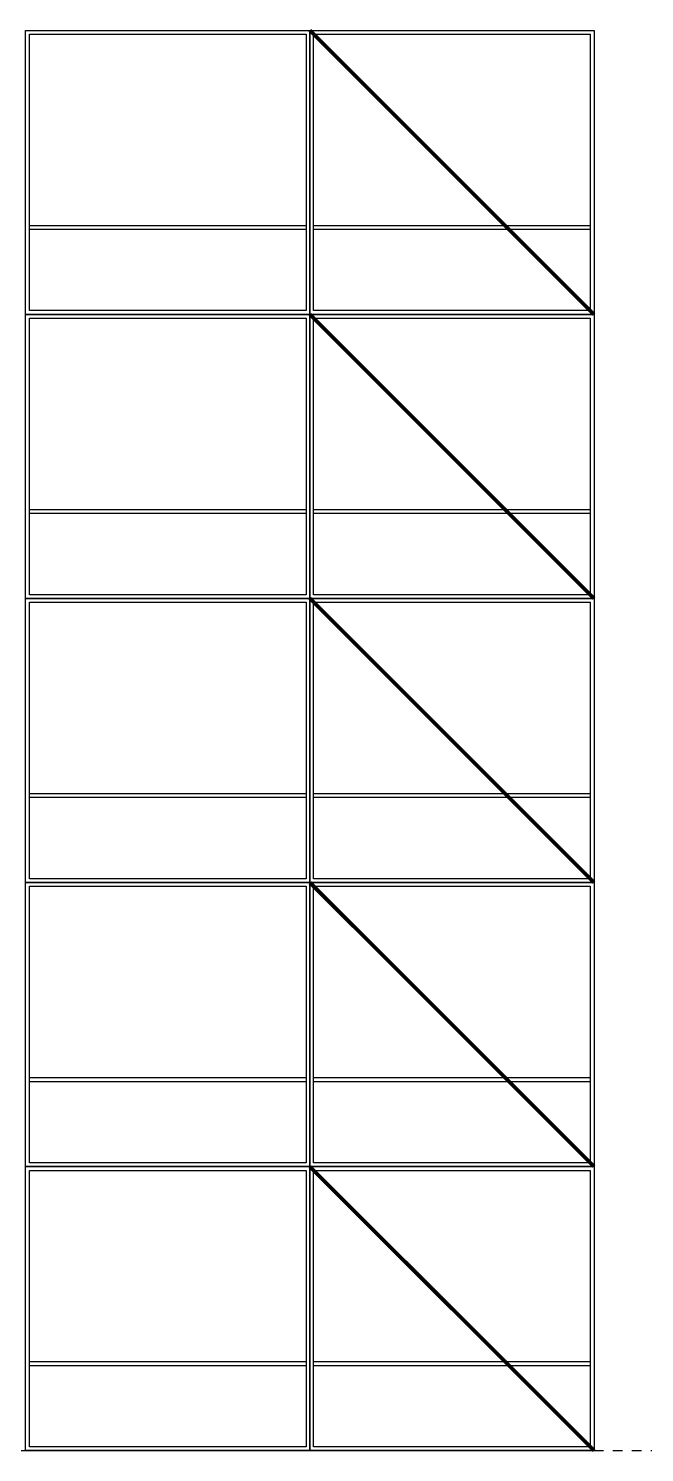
# Model space of a CAD drawing. Header units: metres. Extents: x -300 to 4827, y -95 to 2390.
# Drawn here: x 3475 to 3800, y 39 to 791 of the extents above; entities that cross this region are included whole.
import ezdxf

# ---------------------------------------------------------------- set-up
doc = ezdxf.new("R2010")
doc.units = ezdxf.units.M
doc.linetypes.add('DASHED', pattern=[10, 5, -5])
for name, color, linetype in [('base_line', 7, 'CONTINUOUS'), ('diagonal_braces', 5, 'CONTINUOUS'), ('rect_polygon', 7, 'CONTINUOUS'), ('rung', 7, 'CONTINUOUS'), ('space_line', 7, 'DASHED')]:
    doc.layers.add(name, color=color, linetype=linetype)

msp = doc.modelspace()

# ---------------------------------------------------------------- linework, layer by layer
at = {"layer": 'base_line'}
msp.add_line((2573.4, 40), (3773.4, 40), dxfattribs=at)
at = {"layer": 'diagonal_braces'}
for points in [[(3623.4, 790, 2, 2, 0), (3773.4, 640, 2, 2, 0)], [(3623.4, 790, 2, 2, 0), (3773.4, 640, 2, 2, 0)], [(3623.4, 790, 2, 2, 0), (3773.4, 640, 2, 2, 0)], [(3623.4, 790, 2, 2, 0), (3773.4, 640, 2, 2, 0)], [(3623.4, 790, 2, 2, 0), (3773.4, 640, 2, 2, 0)], [(3623.4, 790, 2, 2, 0), (3773.4, 640, 2, 2, 0)], [(3623.4, 790, 2, 2, 0), (3773.4, 640, 2, 2, 0)], [(3623.4, 640, 2, 2, 0), (3773.4, 490, 2, 2, 0)], [(3623.4, 640, 2, 2, 0), (3773.4, 490, 2, 2, 0)], [(3623.4, 640, 2, 2, 0), (3773.4, 490, 2, 2, 0)], [(3623.4, 640, 2, 2, 0), (3773.4, 490, 2, 2, 0)], [(3623.4, 640, 2, 2, 0), (3773.4, 490, 2, 2, 0)], [(3623.4, 640, 2, 2, 0), (3773.4, 490, 2, 2, 0)], [(3623.4, 640, 2, 2, 0), (3773.4, 490, 2, 2, 0)], [(3623.4, 490, 2, 2, 0), (3773.4, 340, 2, 2, 0)], [(3623.4, 490, 2, 2, 0), (3773.4, 340, 2, 2, 0)], [(3623.4, 490, 2, 2, 0), (3773.4, 340, 2, 2, 0)], [(3623.4, 490, 2, 2, 0), (3773.4, 340, 2, 2, 0)], [(3623.4, 490, 2, 2, 0), (3773.4, 340, 2, 2, 0)], [(3623.4, 490, 2, 2, 0), (3773.4, 340, 2, 2, 0)], [(3623.4, 490, 2, 2, 0), (3773.4, 340, 2, 2, 0)], [(3623.4, 340, 2, 2, 0), (3773.4, 190, 2, 2, 0)], [(3623.4, 340, 2, 2, 0), (3773.4, 190, 2, 2, 0)], [(3623.4, 340, 2, 2, 0), (3773.4, 190, 2, 2, 0)], [(3623.4, 340, 2, 2, 0), (3773.4, 190, 2, 2, 0)], [(3623.4, 340, 2, 2, 0), (3773.4, 190, 2, 2, 0)], [(3623.4, 340, 2, 2, 0), (3773.4, 190, 2, 2, 0)], [(3623.4, 340, 2, 2, 0), (3773.4, 190, 2, 2, 0)], [(3623.4, 190, 2, 2, 0), (3773.4, 40, 2, 2, 0)], [(3623.4, 190, 2, 2, 0), (3773.4, 40, 2, 2, 0)], [(3623.4, 190, 2, 2, 0), (3773.4, 40, 2, 2, 0)], [(3623.4, 190, 2, 2, 0), (3773.4, 40, 2, 2, 0)], [(3623.4, 190, 2, 2, 0), (3773.4, 40, 2, 2, 0)], [(3623.4, 190, 2, 2, 0), (3773.4, 40, 2, 2, 0)], [(3623.4, 190, 2, 2, 0), (3773.4, 40, 2, 2, 0)]]:
    msp.add_lwpolyline(points, format="xyseb", dxfattribs=at)
at = {"layer": 'rect_polygon'}
for points in [[(3473.4, 640), (3473.4, 790), (3623.4, 790), (3623.4, 640)], [(3473.4, 640), (3473.4, 790), (3623.4, 790), (3623.4, 640)], [(3473.4, 640), (3473.4, 790), (3623.4, 790), (3623.4, 640)], [(3473.4, 640), (3473.4, 790), (3623.4, 790), (3623.4, 640)], [(3473.4, 640), (3473.4, 790), (3623.4, 790), (3623.4, 640)], [(3473.4, 640), (3473.4, 790), (3623.4, 790), (3623.4, 640)], [(3473.4, 640), (3473.4, 790), (3623.4, 790), (3623.4, 640)], [(3623.4, 640), (3623.4, 790), (3773.4, 790), (3773.4, 640)], [(3623.4, 640), (3623.4, 790), (3773.4, 790), (3773.4, 640)], [(3623.4, 640), (3623.4, 790), (3773.4, 790), (3773.4, 640)], [(3623.4, 640), (3623.4, 790), (3773.4, 790), (3773.4, 640)], [(3623.4, 640), (3623.4, 790), (3773.4, 790), (3773.4, 640)], [(3623.4, 640), (3623.4, 790), (3773.4, 790), (3773.4, 640)], [(3623.4, 640), (3623.4, 790), (3773.4, 790), (3773.4, 640)], [(3475.4, 642), (3475.4, 788), (3621.4, 788), (3621.4, 642)], [(3475.4, 642), (3475.4, 788), (3621.4, 788), (3621.4, 642)], [(3475.4, 642), (3475.4, 788), (3621.4, 788), (3621.4, 642)], [(3475.4, 642), (3475.4, 788), (3621.4, 788), (3621.4, 642)], [(3475.4, 642), (3475.4, 788), (3621.4, 788), (3621.4, 642)], [(3475.4, 642), (3475.4, 788), (3621.4, 788), (3621.4, 642)], [(3475.4, 642), (3475.4, 788), (3621.4, 788), (3621.4, 642)], [(3625.4, 642), (3625.4, 788), (3771.4, 788), (3771.4, 642)], [(3625.4, 642), (3625.4, 788), (3771.4, 788), (3771.4, 642)], [(3625.4, 642), (3625.4, 788), (3771.4, 788), (3771.4, 642)], [(3625.4, 642), (3625.4, 788), (3771.4, 788), (3771.4, 642)], [(3625.4, 642), (3625.4, 788), (3771.4, 788), (3771.4, 642)], [(3625.4, 642), (3625.4, 788), (3771.4, 788), (3771.4, 642)], [(3625.4, 642), (3625.4, 788), (3771.4, 788), (3771.4, 642)], [(3473.4, 490), (3473.4, 640), (3623.4, 640), (3623.4, 490)], [(3473.4, 490), (3473.4, 640), (3623.4, 640), (3623.4, 490)], [(3473.4, 490), (3473.4, 640), (3623.4, 640), (3623.4, 490)], [(3473.4, 490), (3473.4, 640), (3623.4, 640), (3623.4, 490)], [(3473.4, 490), (3473.4, 640), (3623.4, 640), (3623.4, 490)], [(3473.4, 490), (3473.4, 640), (3623.4, 640), (3623.4, 490)], [(3473.4, 490), (3473.4, 640), (3623.4, 640), (3623.4, 490)], [(3623.4, 490), (3623.4, 640), (3773.4, 640), (3773.4, 490)], [(3623.4, 490), (3623.4, 640), (3773.4, 640), (3773.4, 490)], [(3623.4, 490), (3623.4, 640), (3773.4, 640), (3773.4, 490)], [(3623.4, 490), (3623.4, 640), (3773.4, 640), (3773.4, 490)], [(3623.4, 490), (3623.4, 640), (3773.4, 640), (3773.4, 490)], [(3623.4, 490), (3623.4, 640), (3773.4, 640), (3773.4, 490)], [(3623.4, 490), (3623.4, 640), (3773.4, 640), (3773.4, 490)], [(3475.4, 492), (3475.4, 638), (3621.4, 638), (3621.4, 492)], [(3475.4, 492), (3475.4, 638), (3621.4, 638), (3621.4, 492)], [(3475.4, 492), (3475.4, 638), (3621.4, 638), (3621.4, 492)], [(3475.4, 492), (3475.4, 638), (3621.4, 638), (3621.4, 492)], [(3475.4, 492), (3475.4, 638), (3621.4, 638), (3621.4, 492)], [(3475.4, 492), (3475.4, 638), (3621.4, 638), (3621.4, 492)], [(3475.4, 492), (3475.4, 638), (3621.4, 638), (3621.4, 492)], [(3625.4, 492), (3625.4, 638), (3771.4, 638), (3771.4, 492)], [(3625.4, 492), (3625.4, 638), (3771.4, 638), (3771.4, 492)], [(3625.4, 492), (3625.4, 638), (3771.4, 638), (3771.4, 492)], [(3625.4, 492), (3625.4, 638), (3771.4, 638), (3771.4, 492)], [(3625.4, 492), (3625.4, 638), (3771.4, 638), (3771.4, 492)], [(3625.4, 492), (3625.4, 638), (3771.4, 638), (3771.4, 492)], [(3625.4, 492), (3625.4, 638), (3771.4, 638), (3771.4, 492)], [(3473.4, 340), (3473.4, 490), (3623.4, 490), (3623.4, 340)], [(3473.4, 340), (3473.4, 490), (3623.4, 490), (3623.4, 340)], [(3473.4, 340), (3473.4, 490), (3623.4, 490), (3623.4, 340)], [(3473.4, 340), (3473.4, 490), (3623.4, 490), (3623.4, 340)], [(3473.4, 340), (3473.4, 490), (3623.4, 490), (3623.4, 340)], [(3473.4, 340), (3473.4, 490), (3623.4, 490), (3623.4, 340)], [(3473.4, 340), (3473.4, 490), (3623.4, 490), (3623.4, 340)], [(3623.4, 340), (3623.4, 490), (3773.4, 490), (3773.4, 340)], [(3623.4, 340), (3623.4, 490), (3773.4, 490), (3773.4, 340)], [(3623.4, 340), (3623.4, 490), (3773.4, 490), (3773.4, 340)], [(3623.4, 340), (3623.4, 490), (3773.4, 490), (3773.4, 340)], [(3623.4, 340), (3623.4, 490), (3773.4, 490), (3773.4, 340)], [(3623.4, 340), (3623.4, 490), (3773.4, 490), (3773.4, 340)], [(3623.4, 340), (3623.4, 490), (3773.4, 490), (3773.4, 340)], [(3475.4, 342), (3475.4, 488), (3621.4, 488), (3621.4, 342)], [(3475.4, 342), (3475.4, 488), (3621.4, 488), (3621.4, 342)], [(3475.4, 342), (3475.4, 488), (3621.4, 488), (3621.4, 342)], [(3475.4, 342), (3475.4, 488), (3621.4, 488), (3621.4, 342)], [(3475.4, 342), (3475.4, 488), (3621.4, 488), (3621.4, 342)], [(3475.4, 342), (3475.4, 488), (3621.4, 488), (3621.4, 342)], [(3475.4, 342), (3475.4, 488), (3621.4, 488), (3621.4, 342)], [(3625.4, 342), (3625.4, 488), (3771.4, 488), (3771.4, 342)], [(3625.4, 342), (3625.4, 488), (3771.4, 488), (3771.4, 342)], [(3625.4, 342), (3625.4, 488), (3771.4, 488), (3771.4, 342)], [(3625.4, 342), (3625.4, 488), (3771.4, 488), (3771.4, 342)], [(3625.4, 342), (3625.4, 488), (3771.4, 488), (3771.4, 342)], [(3625.4, 342), (3625.4, 488), (3771.4, 488), (3771.4, 342)], [(3625.4, 342), (3625.4, 488), (3771.4, 488), (3771.4, 342)], [(3473.4, 190), (3473.4, 340), (3623.4, 340), (3623.4, 190)], [(3473.4, 190), (3473.4, 340), (3623.4, 340), (3623.4, 190)], [(3473.4, 190), (3473.4, 340), (3623.4, 340), (3623.4, 190)], [(3473.4, 190), (3473.4, 340), (3623.4, 340), (3623.4, 190)], [(3473.4, 190), (3473.4, 340), (3623.4, 340), (3623.4, 190)], [(3473.4, 190), (3473.4, 340), (3623.4, 340), (3623.4, 190)], [(3473.4, 190), (3473.4, 340), (3623.4, 340), (3623.4, 190)], [(3623.4, 190), (3623.4, 340), (3773.4, 340), (3773.4, 190)], [(3623.4, 190), (3623.4, 340), (3773.4, 340), (3773.4, 190)], [(3623.4, 190), (3623.4, 340), (3773.4, 340), (3773.4, 190)], [(3623.4, 190), (3623.4, 340), (3773.4, 340), (3773.4, 190)], [(3623.4, 190), (3623.4, 340), (3773.4, 340), (3773.4, 190)], [(3623.4, 190), (3623.4, 340), (3773.4, 340), (3773.4, 190)], [(3623.4, 190), (3623.4, 340), (3773.4, 340), (3773.4, 190)], [(3475.4, 192), (3475.4, 338), (3621.4, 338), (3621.4, 192)], [(3475.4, 192), (3475.4, 338), (3621.4, 338), (3621.4, 192)], [(3475.4, 192), (3475.4, 338), (3621.4, 338), (3621.4, 192)], [(3475.4, 192), (3475.4, 338), (3621.4, 338), (3621.4, 192)], [(3475.4, 192), (3475.4, 338), (3621.4, 338), (3621.4, 192)], [(3475.4, 192), (3475.4, 338), (3621.4, 338), (3621.4, 192)], [(3475.4, 192), (3475.4, 338), (3621.4, 338), (3621.4, 192)], [(3625.4, 192), (3625.4, 338), (3771.4, 338), (3771.4, 192)], [(3625.4, 192), (3625.4, 338), (3771.4, 338), (3771.4, 192)], [(3625.4, 192), (3625.4, 338), (3771.4, 338), (3771.4, 192)], [(3625.4, 192), (3625.4, 338), (3771.4, 338), (3771.4, 192)], [(3625.4, 192), (3625.4, 338), (3771.4, 338), (3771.4, 192)], [(3625.4, 192), (3625.4, 338), (3771.4, 338), (3771.4, 192)], [(3625.4, 192), (3625.4, 338), (3771.4, 338), (3771.4, 192)], [(3473.4, 40), (3473.4, 190), (3623.4, 190), (3623.4, 40)], [(3473.4, 40), (3473.4, 190), (3623.4, 190), (3623.4, 40)], [(3473.4, 40), (3473.4, 190), (3623.4, 190), (3623.4, 40)], [(3473.4, 40), (3473.4, 190), (3623.4, 190), (3623.4, 40)], [(3473.4, 40), (3473.4, 190), (3623.4, 190), (3623.4, 40)], [(3473.4, 40), (3473.4, 190), (3623.4, 190), (3623.4, 40)], [(3473.4, 40), (3473.4, 190), (3623.4, 190), (3623.4, 40)], [(3475.4, 42), (3475.4, 188), (3621.4, 188), (3621.4, 42)], [(3475.4, 42), (3475.4, 188), (3621.4, 188), (3621.4, 42)], [(3475.4, 42), (3475.4, 188), (3621.4, 188), (3621.4, 42)], [(3475.4, 42), (3475.4, 188), (3621.4, 188), (3621.4, 42)], [(3475.4, 42), (3475.4, 188), (3621.4, 188), (3621.4, 42)], [(3475.4, 42), (3475.4, 188), (3621.4, 188), (3621.4, 42)], [(3475.4, 42), (3475.4, 188), (3621.4, 188), (3621.4, 42)], [(3623.4, 40), (3623.4, 190), (3773.4, 190), (3773.4, 40)], [(3623.4, 40), (3623.4, 190), (3773.4, 190), (3773.4, 40)], [(3623.4, 40), (3623.4, 190), (3773.4, 190), (3773.4, 40)], [(3623.4, 40), (3623.4, 190), (3773.4, 190), (3773.4, 40)], [(3623.4, 40), (3623.4, 190), (3773.4, 190), (3773.4, 40)], [(3623.4, 40), (3623.4, 190), (3773.4, 190), (3773.4, 40)], [(3623.4, 40), (3623.4, 190), (3773.4, 190), (3773.4, 40)], [(3625.4, 42), (3625.4, 188), (3771.4, 188), (3771.4, 42)], [(3625.4, 42), (3625.4, 188), (3771.4, 188), (3771.4, 42)], [(3625.4, 42), (3625.4, 188), (3771.4, 188), (3771.4, 42)], [(3625.4, 42), (3625.4, 188), (3771.4, 188), (3771.4, 42)], [(3625.4, 42), (3625.4, 188), (3771.4, 188), (3771.4, 42)], [(3625.4, 42), (3625.4, 188), (3771.4, 188), (3771.4, 42)], [(3625.4, 42), (3625.4, 188), (3771.4, 188), (3771.4, 42)]]:
    msp.add_lwpolyline(points, close=True, dxfattribs=at)
at = {"layer": 'rung'}
for p, q in [((3475.4, 687), (3621.4, 687)), ((3475.4, 687), (3621.4, 687)), ((3475.4, 687), (3621.4, 687)), ((3475.4, 687), (3621.4, 687)), ((3475.4, 687), (3621.4, 687)), ((3475.4, 687), (3621.4, 687)), ((3475.4, 687), (3621.4, 687)), ((3475.4, 685), (3621.4, 685)), ((3475.4, 685), (3621.4, 685)), ((3475.4, 685), (3621.4, 685)), ((3475.4, 685), (3621.4, 685)), ((3475.4, 685), (3621.4, 685)), ((3475.4, 685), (3621.4, 685)), ((3475.4, 685), (3621.4, 685)), ((3625.4, 687), (3771.4, 687)), ((3625.4, 687), (3771.4, 687)), ((3625.4, 687), (3771.4, 687)), ((3625.4, 687), (3771.4, 687)), ((3625.4, 687), (3771.4, 687)), ((3625.4, 687), (3771.4, 687)), ((3625.4, 687), (3771.4, 687)), ((3625.4, 685), (3771.4, 685)), ((3625.4, 685), (3771.4, 685)), ((3625.4, 685), (3771.4, 685)), ((3625.4, 685), (3771.4, 685)), ((3625.4, 685), (3771.4, 685)), ((3625.4, 685), (3771.4, 685)), ((3625.4, 685), (3771.4, 685)), ((3475.4, 537), (3621.4, 537)), ((3475.4, 537), (3621.4, 537)), ((3475.4, 537), (3621.4, 537)), ((3475.4, 537), (3621.4, 537)), ((3475.4, 537), (3621.4, 537)), ((3475.4, 537), (3621.4, 537)), ((3475.4, 537), (3621.4, 537)), ((3475.4, 535), (3621.4, 535)), ((3475.4, 535), (3621.4, 535)), ((3475.4, 535), (3621.4, 535)), ((3475.4, 535), (3621.4, 535)), ((3475.4, 535), (3621.4, 535)), ((3475.4, 535), (3621.4, 535)), ((3475.4, 535), (3621.4, 535)), ((3625.4, 537), (3771.4, 537)), ((3625.4, 537), (3771.4, 537)), ((3625.4, 537), (3771.4, 537)), ((3625.4, 537), (3771.4, 537)), ((3625.4, 537), (3771.4, 537)), ((3625.4, 537), (3771.4, 537)), ((3625.4, 537), (3771.4, 537)), ((3625.4, 535), (3771.4, 535)), ((3625.4, 535), (3771.4, 535)), ((3625.4, 535), (3771.4, 535)), ((3625.4, 535), (3771.4, 535)), ((3625.4, 535), (3771.4, 535)), ((3625.4, 535), (3771.4, 535)), ((3625.4, 535), (3771.4, 535)), ((3475.4, 387), (3621.4, 387)), ((3475.4, 387), (3621.4, 387)), ((3475.4, 387), (3621.4, 387)), ((3475.4, 387), (3621.4, 387)), ((3475.4, 387), (3621.4, 387)), ((3475.4, 387), (3621.4, 387)), ((3475.4, 387), (3621.4, 387)), ((3475.4, 385), (3621.4, 385)), ((3475.4, 385), (3621.4, 385)), ((3475.4, 385), (3621.4, 385)), ((3475.4, 385), (3621.4, 385)), ((3475.4, 385), (3621.4, 385)), ((3475.4, 385), (3621.4, 385)), ((3475.4, 385), (3621.4, 385)), ((3625.4, 387), (3771.4, 387)), ((3625.4, 387), (3771.4, 387)), ((3625.4, 387), (3771.4, 387)), ((3625.4, 387), (3771.4, 387)), ((3625.4, 387), (3771.4, 387)), ((3625.4, 387), (3771.4, 387)), ((3625.4, 387), (3771.4, 387)), ((3625.4, 385), (3771.4, 385)), ((3625.4, 385), (3771.4, 385)), ((3625.4, 385), (3771.4, 385)), ((3625.4, 385), (3771.4, 385)), ((3625.4, 385), (3771.4, 385)), ((3625.4, 385), (3771.4, 385)), ((3625.4, 385), (3771.4, 385)), ((3475.4, 237), (3621.4, 237)), ((3475.4, 237), (3621.4, 237)), ((3475.4, 237), (3621.4, 237)), ((3475.4, 237), (3621.4, 237)), ((3475.4, 237), (3621.4, 237)), ((3475.4, 237), (3621.4, 237)), ((3475.4, 237), (3621.4, 237)), ((3475.4, 235), (3621.4, 235)), ((3475.4, 235), (3621.4, 235)), ((3475.4, 235), (3621.4, 235)), ((3475.4, 235), (3621.4, 235)), ((3475.4, 235), (3621.4, 235)), ((3475.4, 235), (3621.4, 235)), ((3475.4, 235), (3621.4, 235)), ((3625.4, 237), (3771.4, 237)), ((3625.4, 237), (3771.4, 237)), ((3625.4, 237), (3771.4, 237)), ((3625.4, 237), (3771.4, 237)), ((3625.4, 237), (3771.4, 237)), ((3625.4, 237), (3771.4, 237)), ((3625.4, 237), (3771.4, 237)), ((3625.4, 235), (3771.4, 235)), ((3625.4, 235), (3771.4, 235)), ((3625.4, 235), (3771.4, 235)), ((3625.4, 235), (3771.4, 235)), ((3625.4, 235), (3771.4, 235)), ((3625.4, 235), (3771.4, 235)), ((3625.4, 235), (3771.4, 235)), ((3475.4, 87), (3621.4, 87)), ((3475.4, 87), (3621.4, 87)), ((3475.4, 87), (3621.4, 87)), ((3475.4, 87), (3621.4, 87)), ((3475.4, 87), (3621.4, 87)), ((3475.4, 87), (3621.4, 87)), ((3475.4, 87), (3621.4, 87)), ((3475.4, 85), (3621.4, 85)), ((3475.4, 85), (3621.4, 85)), ((3475.4, 85), (3621.4, 85)), ((3475.4, 85), (3621.4, 85)), ((3475.4, 85), (3621.4, 85)), ((3475.4, 85), (3621.4, 85)), ((3475.4, 85), (3621.4, 85)), ((3625.4, 87), (3771.4, 87)), ((3625.4, 87), (3771.4, 87)), ((3625.4, 87), (3771.4, 87)), ((3625.4, 87), (3771.4, 87)), ((3625.4, 87), (3771.4, 87)), ((3625.4, 87), (3771.4, 87)), ((3625.4, 87), (3771.4, 87)), ((3625.4, 85), (3771.4, 85)), ((3625.4, 85), (3771.4, 85)), ((3625.4, 85), (3771.4, 85)), ((3625.4, 85), (3771.4, 85)), ((3625.4, 85), (3771.4, 85)), ((3625.4, 85), (3771.4, 85)), ((3625.4, 85), (3771.4, 85))]:
    msp.add_line(p, q, dxfattribs=at)
at = {"layer": 'space_line'}
msp.add_line((3773.4, 40), (4173.4, 40), dxfattribs=at)

doc.saveas('drawing.dxf')
